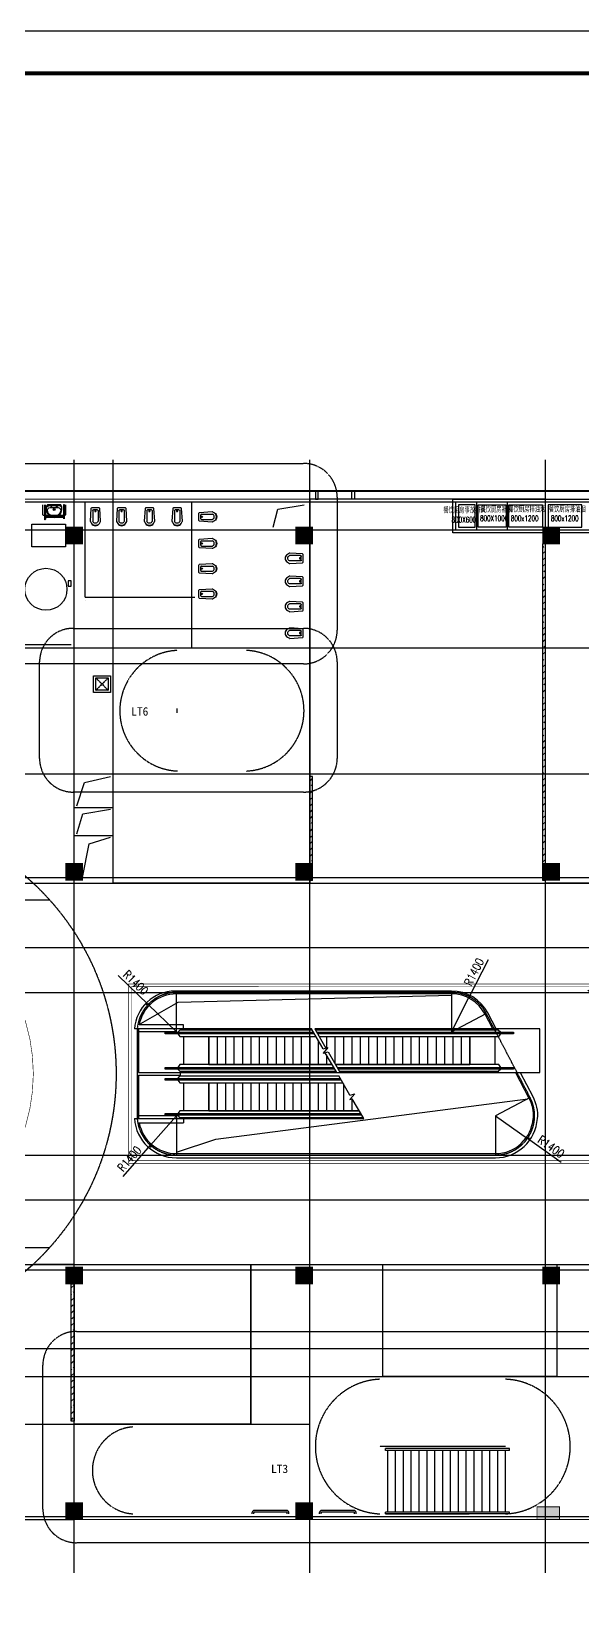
# Model space of a CAD drawing. Extents: x -737978 to 768813, y -372247 to 1140308.
# Drawn here: x -180771 to -161126, y -126689 to -70811 of the extents above; entities that cross this region are included whole.
import ezdxf

# ---------------------------------------------------------------- set-up
doc = ezdxf.new("R2010")
doc.units = 0
doc.header["$LTSCALE"] = 10
doc.header["$MEASUREMENT"] = 0
doc.linetypes.add('DASH', pattern=[0.35, 0.25, -0.1])
doc.linetypes.add('DOTE', pattern=[2.42, 2, -0.2, 0.02, -0.2])
doc.layers.get('0').update_dxf_attribs({"linetype": 'CONTINUOUS'})
doc.layers.get('Defpoints').update_dxf_attribs({"linetype": 'CONTINUOUS'})
for name, color, linetype in [('0-厨卫家具', 253, 'CONTINUOUS'), ('0-填充墙', 8, 'CONTINUOUS'), ('0-外部构件', 6, 'CONTINUOUS'), ('A-ANNO-DIMS', 93, 'CONTINUOUS'), ('A-ANNO-IDEN', 3, 'CONTINUOUS'), ('A-ANNO-TEXT', 7, 'CONTINUOUS'), ('ATRIUM', 255, 'CONTINUOUS'), ('C-B', 7, 'CONTINUOUS'), ('C-KZ', 2, 'CONTINUOUS'), ('C-Z-HATCH', 253, 'CONTINUOUS'), ('DIM_LEAD', 3, 'CONTINUOUS'), ('DOTE', 1, 'DOTE'), ('HANDRAIL', 3, 'CONTINUOUS'), ('J-FURN-厨卫', 253, 'CONTINUOUS'), ('LATRINE', 6, 'CONTINUOUS'), ('PUB_TITLE', 4, 'CONTINUOUS'), ('STAIR', 2, 'CONTINUOUS'), ('T-厨房泄爆口', 6, 'CONTINUOUS'), ('T-暖通管井', 4, 'CONTINUOUS'), ('WINDOW', 4, 'CONTINUOUS'), ('防火卷帘', 6, 'CONTINUOUS')]:
    doc.layers.add(name, color=color, linetype=linetype)
doc.layers.add('0-面积', color=2, linetype='CONTINUOUS', plot=False)
doc.layers.add('_TL', color=7, linetype='CONTINUOUS', lineweight=18)
doc.styles.add('_TCH_DIM_T3', font='SIMPLEX.shx', dxfattribs={"width": 0.8, "bigfont": 'GBCBIG.shx'})
doc.styles.add('_TCH_DYN', font='')
doc.styles.add('HZ', font='SIMPLEX.SHX', dxfattribs={"width": 0.7, "bigfont": 'HZTXT.SHX'})
doc.styles.get("Standard").update_dxf_attribs({"font": 'GBENOR', "bigfont": 'GBCBIG'})
doc.styles.get('_TCH_DYN').set_extended_font_data('SimSun')
doc.dimstyles.new('_TCH_ARCH', dxfattribs={"dimtxt": 3.5, "dimasz": 1, "dimexe": 2.5, "dimexo": 3, "dimgap": 1, "dimtad": 1, "dimtoh": 1, "dimdec": 0, "dimzin": 0, "dimdsep": 46, "dimtxsty": '_TCH_DIM_T3', "dimblk": 'ARCHTICK', "dimcen": 0.09, "dimclrt": 7, "dimadec": 1, "dimazin": 0, "dimtfac": 1, "dimtdec": 0, "dimtix": 1, "dimtmove": 2, "dimatfit": 3, "dimfxl": 1, "dimtolj": 1, "dimtzin": 0, "dimarcsym": 0})

# ---------------------------------------------------------------- blocks, each defined once
blk = doc.blocks.new('A$C5E992675')
at = {"color": 8}
for points in [[(600, 600), (600, 0), (0, 0), (0, 600)], [(520, 520), (520, 80), (80, 80), (80, 520)]]:
    blk.add_lwpolyline(points, close=True, dxfattribs=at)
at = {"color": 8, "linetype": 'DASH'}
for points in [[(80, 520), (275, 325)], [(80, 80), (275, 275)], [(325, 325), (520, 520)], [(325, 275), (520, 80)]]:
    blk.add_lwpolyline(points, dxfattribs=at)
at = {"color": 8}
blk.add_circle((300, 300), 35, dxfattribs=at)
blk = doc.blocks.new('$plan$00002873')
at = {"layer": 'J-FURN-厨卫'}
for p, q in [((-92, -91), (-92, -482)), ((-66, -65), (69, -65)), ((95, -91), (95, -482))]:
    blk.add_line(p, q, dxfattribs=at)
blk.add_lwpolyline([(140, -552, -0.624736), (-140, -552), (-181, -489, -0.15876), (-185, -473), (-158, -24, -0.392703), (-132, 0), (132, 0, -0.392703), (158, -24), (185, -473, -0.161657), (181, -489)], format="xyb", close=True, dxfattribs=at)
blk.add_circle((2, -107), 23.1, dxfattribs=at)
for centre, radius, start, end in [((-66, -91), 26, 90, 180), ((2, -447), 99.9, 200.5982, 339.4018), ((69, -91), 26, 0, 90), ((0, -422), 207, 240.0293, 299.9707)]:
    blk.add_arc(centre, radius, start, end, dxfattribs=at)
blk = doc.blocks.new('_E6')
for points in [[(-240, 0), (-270, -79, 0.356844), (-103, -430, 0.224698), (111, -425, 0.348046), (270, -79), (240, 0)], [(-239, -224, -0.469287), (-141, -105), (141, -105, -0.469287), (239, -224, -0.830802)]]:
    blk.add_lwpolyline(points, format="xyb", close=True)
blk.add_lwpolyline([(-271, -91), (-213, -36, -0.190674), (-179, -23), (181, -23, -0.200906), (217, -37), (274, -95)], format="xyb")
for centre, radius in [((-99, -65), 16.3), ((2, -172), 31.6), ((2, -172), 23), ((101, -65), 16.3)]:
    blk.add_circle(centre, radius)
at = {"width": 0.8, "flags": 9}
for tag in ['XSIZE', 'YSIZE']:
    blk.add_attdef(tag, (0, 0), '', height=0.5, dxfattribs=at)
blk = doc.blocks.new('商业柱网333a')
at = {"layer": 'C-Z-HATCH'}
for points in [[(8845070, 96867), (8845670, 96867), (8845670, 96267), (8845070, 96267)], [(8853470, 96867), (8854070, 96867), (8854070, 96267), (8853470, 96267)], [(8867870, 96867), (8868470, 96867), (8868470, 96267), (8867870, 96267)], [(8879870, 96867), (8880470, 96867), (8880470, 96267), (8879870, 96267)], [(8845070, 88667), (8845670, 88667), (8845670, 88067), (8845070, 88067)], [(8853470, 88667), (8854070, 88667), (8854070, 88067), (8853470, 88067)], [(8867870, 88667), (8868470, 88667), (8868470, 88067), (8867870, 88067)], [(8879870, 88667), (8880470, 88667), (8880470, 88067), (8879870, 88067)], [(8845070, 80067), (8845520, 80067), (8845520, 79267), (8845070, 79267)], [(8853470, 79867), (8854070, 79867), (8854070, 79267), (8853470, 79267)], [(8867870, 79867), (8868470, 79867), (8868470, 79267), (8867870, 79267)], [(8879870, 79867), (8880470, 79867), (8880470, 79267), (8879870, 79267)]]:
    blk.add_hatch(color=251, dxfattribs=at).paths.add_polyline_path(points)
at = {"layer": 'C-KZ', "const_width": 30}
for points in [[(8845070, 96867), (8845670, 96867), (8845670, 96267), (8845070, 96267)], [(8853470, 96867), (8854070, 96867), (8854070, 96267), (8853470, 96267)], [(8867870, 96867), (8868470, 96867), (8868470, 96267), (8867870, 96267)], [(8879870, 96867), (8880470, 96867), (8880470, 96267), (8879870, 96267)], [(8845070, 88667), (8845670, 88667), (8845670, 88067), (8845070, 88067)], [(8853470, 88667), (8854070, 88667), (8854070, 88067), (8853470, 88067)], [(8867870, 88667), (8868470, 88667), (8868470, 88067), (8867870, 88067)], [(8879870, 88667), (8880470, 88667), (8880470, 88067), (8879870, 88067)], [(8845070, 80067), (8845520, 80067), (8845520, 79267), (8845070, 79267)], [(8853470, 79867), (8854070, 79867), (8854070, 79267), (8853470, 79267)], [(8867870, 79867), (8868470, 79867), (8868470, 79267), (8867870, 79267)], [(8879870, 79867), (8880470, 79867), (8880470, 79267), (8879870, 79267)]]:
    blk.add_lwpolyline(points, close=True, dxfattribs=at)
blk = doc.blocks.new('LT6')
at = {"layer": 'C-B', "color": 8, "linetype": 'DASH'}
for centre, start, end in [((-333117, -95048), 92.7803, 267.2197), ((-330858, -95048), 272.7803, 87.2197)]:
    blk.add_arc(centre, 2153, start, end, dxfattribs=at)
at = {"layer": 'STAIR'}
blk.add_line((-333221, -95123), (-333221, -94973), dxfattribs=at)
blk = doc.blocks.new('_ArchTick')
at = {"color": 0, "linetype": 'ByBlock', "const_width": 0.4}
blk.add_lwpolyline([(-0.5, -0.5), (0.5, 0.5)], dxfattribs=at)
blk = doc.blocks.new('*D187')
at = {"layer": 'A-ANNO-DIMS', "color": 0, "lineweight": -2, "transparency": 16777216}
for p in [(-472206, -109498), (-473747, -111932)]:
    blk.add_line(p, (-472955, -110681), dxfattribs=at)
at = {"layer": 'Defpoints', "color": 0, "transparency": 16777216}
for p in [(-472206, -109498), (-472955, -110681)]:
    blk.add_point(p, dxfattribs=at)
at = {"layer": 'A-ANNO-DIMS', "color": 0, "lineweight": -2, "transparency": 16777216, "xscale": 120, "yscale": 120, "zscale": 120, "rotation": 57.66620228323233}
blk.add_blockref('_ArchTick', (-472955, -110681), dxfattribs=at)
at = {"layer": 'A-ANNO-DIMS', "color": 7, "transparency": 16777216, "insert": (-473626, -111274), "char_height": 300, "attachment_point": 5, "rotation": 57.6662, "style": '_TCH_DIM_T3'}
blk.add_mtext('\\A1;R1400', dxfattribs=at)
blk = doc.blocks.new('*D188')
at = {"layer": 'A-ANNO-DIMS', "color": 0, "lineweight": -2, "transparency": 16777216}
for p in [(-476243, -105022), (-473771, -106498)]:
    blk.add_line(p, (-474973, -105781), dxfattribs=at)
at = {"layer": 'Defpoints', "color": 0, "transparency": 16777216}
for p in [(-474973, -105781), (-473771, -106498)]:
    blk.add_point(p, dxfattribs=at)
at = {"layer": 'A-ANNO-DIMS', "color": 0, "lineweight": -2, "transparency": 16777216, "xscale": 120, "yscale": 120, "zscale": 120, "rotation": 329.1520690246209}
blk.add_blockref('_ArchTick', (-474973, -105781), dxfattribs=at)
at = {"layer": 'A-ANNO-DIMS', "color": 7, "transparency": 16777216, "insert": (-475583, -105125), "char_height": 300, "attachment_point": 5, "rotation": 329.1521, "style": '_TCH_DIM_T3'}
blk.add_mtext('\\A1;R1400', dxfattribs=at)
blk = doc.blocks.new('*D189')
at = {"layer": 'A-ANNO-DIMS', "color": 0, "lineweight": -2, "transparency": 16777216}
for p in [(-455057, -104964), (-457495, -106497)]:
    blk.add_line(p, (-456309, -105752), dxfattribs=at)
at = {"layer": 'Defpoints', "color": 0, "transparency": 16777216}
for p in [(-456309, -105752), (-457495, -106497)]:
    blk.add_point(p, dxfattribs=at)
at = {"layer": 'A-ANNO-DIMS', "color": 0, "lineweight": -2, "transparency": 16777216, "xscale": 120, "yscale": 120, "zscale": 120, "rotation": 212.1625213829055}
blk.add_blockref('_ArchTick', (-456309, -105752), dxfattribs=at)
at = {"layer": 'A-ANNO-DIMS', "color": 7, "transparency": 16777216, "insert": (-455715, -105082), "char_height": 300, "attachment_point": 5, "rotation": 32.1625, "style": '_TCH_DIM_T3'}
blk.add_mtext('\\A1;R1400', dxfattribs=at)
blk = doc.blocks.new('*D190')
at = {"layer": 'A-ANNO-DIMS', "color": 0, "lineweight": -2, "transparency": 16777216}
for p in [(-459058, -109498), (-457431, -111875)]:
    blk.add_line(p, (-458267, -110653), dxfattribs=at)
at = {"layer": 'Defpoints', "color": 0, "transparency": 16777216}
for p in [(-459058, -109498), (-458267, -110653)]:
    blk.add_point(p, dxfattribs=at)
at = {"layer": 'A-ANNO-DIMS', "color": 0, "lineweight": -2, "transparency": 16777216, "xscale": 120, "yscale": 120, "zscale": 120, "rotation": 124.4078963112417}
blk.add_blockref('_ArchTick', (-458267, -110653), dxfattribs=at)
at = {"layer": 'A-ANNO-DIMS', "color": 7, "transparency": 16777216, "insert": (-457575, -111222), "char_height": 300, "attachment_point": 5, "rotation": 304.4079, "style": '_TCH_DIM_T3'}
blk.add_mtext('\\A1;R1400', dxfattribs=at)
blk = doc.blocks.new('*D191')
at = {"layer": 'A-ANNO-DIMS', "color": 0, "lineweight": -2, "transparency": 16777216}
for p in [(-479793, -103933), (-481101, -106498)]:
    blk.add_line(p, (-480465, -105251), dxfattribs=at)
at = {"layer": 'Defpoints', "color": 0, "transparency": 16777216}
for p in [(-480465, -105251), (-481101, -106498)]:
    blk.add_point(p, dxfattribs=at)
at = {"layer": 'A-ANNO-DIMS', "color": 0, "lineweight": -2, "transparency": 16777216, "xscale": 120, "yscale": 120, "zscale": 120, "rotation": 242.9832565715177}
blk.add_blockref('_ArchTick', (-480465, -105251), dxfattribs=at)
at = {"layer": 'A-ANNO-DIMS', "color": 7, "transparency": 16777216, "insert": (-480297, -104371), "char_height": 300, "attachment_point": 5, "rotation": 62.9833, "style": '_TCH_DIM_T3'}
blk.add_mtext('\\A1;R1400', dxfattribs=at)
blk = doc.blocks.new('*D192')
at = {"layer": 'A-ANNO-DIMS', "color": 0, "lineweight": -2, "transparency": 16777216}
for p in [(-479537, -109498), (-477189, -111166)]:
    blk.add_line(p, (-478395, -110309), dxfattribs=at)
at = {"layer": 'Defpoints', "color": 0, "transparency": 16777216}
for p in [(-479537, -109498), (-478395, -110309)]:
    blk.add_point(p, dxfattribs=at)
at = {"layer": 'A-ANNO-DIMS', "color": 0, "lineweight": -2, "transparency": 16777216, "xscale": 120, "yscale": 120, "zscale": 120, "rotation": 144.6163138320767}
blk.add_blockref('_ArchTick', (-478395, -110309), dxfattribs=at)
at = {"layer": 'A-ANNO-DIMS', "color": 7, "transparency": 16777216, "insert": (-477550, -110603), "char_height": 300, "attachment_point": 5, "rotation": 324.6163, "style": '_TCH_DIM_T3'}
blk.add_mtext('\\A1;R1400', dxfattribs=at)
blk = doc.blocks.new('*D193')
at = {"layer": 'A-ANNO-DIMS', "color": 0, "lineweight": -2, "transparency": 16777216}
for p in [(-490901, -109498), (-492800, -111664)]:
    blk.add_line(p, (-491824, -110551), dxfattribs=at)
at = {"layer": 'Defpoints', "color": 0, "transparency": 16777216}
for p in [(-490901, -109498), (-491824, -110551)]:
    blk.add_point(p, dxfattribs=at)
at = {"layer": 'A-ANNO-DIMS', "color": 0, "lineweight": -2, "transparency": 16777216, "xscale": 120, "yscale": 120, "zscale": 120, "rotation": 48.7574751060959}
blk.add_blockref('_ArchTick', (-491824, -110551), dxfattribs=at)
at = {"layer": 'A-ANNO-DIMS', "color": 7, "transparency": 16777216, "insert": (-492579, -111033), "char_height": 300, "attachment_point": 5, "rotation": 48.7575, "style": '_TCH_DIM_T3'}
blk.add_mtext('\\A1;R1400', dxfattribs=at)
blk = doc.blocks.new('*D194')
at = {"layer": 'A-ANNO-DIMS', "color": 0, "lineweight": -2, "transparency": 16777216}
for p in [(-492972, -104496), (-490901, -106498)]:
    blk.add_line(p, (-491908, -105525), dxfattribs=at)
at = {"layer": 'Defpoints', "color": 0, "transparency": 16777216}
for p in [(-491908, -105525), (-490901, -106498)]:
    blk.add_point(p, dxfattribs=at)
at = {"layer": 'A-ANNO-DIMS', "color": 0, "lineweight": -2, "transparency": 16777216, "xscale": 120, "yscale": 120, "zscale": 120, "rotation": 315.9635480023873}
blk.add_blockref('_ArchTick', (-491908, -105525), dxfattribs=at)
at = {"layer": 'A-ANNO-DIMS', "color": 7, "transparency": 16777216, "insert": (-492352, -104748), "char_height": 300, "attachment_point": 5, "rotation": 315.9635, "style": '_TCH_DIM_T3'}
blk.add_mtext('\\A1;R1400', dxfattribs=at)
blk = doc.blocks.new('*D195')
at = {"layer": 'A-ANNO-DIMS', "color": 0, "lineweight": -2, "transparency": 16777216}
for p in [(-451049, -104009), (-449601, -106498)]:
    blk.add_line(p, (-450305, -105288), dxfattribs=at)
at = {"layer": 'Defpoints', "color": 0, "transparency": 16777216}
for p in [(-450305, -105288), (-449601, -106498)]:
    blk.add_point(p, dxfattribs=at)
at = {"layer": 'A-ANNO-DIMS', "color": 0, "lineweight": -2, "transparency": 16777216, "xscale": 120, "yscale": 120, "zscale": 120, "rotation": 300.1865154170501}
blk.add_blockref('_ArchTick', (-450305, -105288), dxfattribs=at)
at = {"layer": 'A-ANNO-DIMS', "color": 7, "transparency": 16777216, "insert": (-450521, -104419), "char_height": 300, "attachment_point": 5, "rotation": 300.1865, "style": '_TCH_DIM_T3'}
blk.add_mtext('\\A1;R1400', dxfattribs=at)
blk = doc.blocks.new('*D196')
at = {"layer": 'A-ANNO-DIMS', "color": 0, "lineweight": -2, "transparency": 16777216}
for p in [(-451165, -109498), (-453442, -111262)]:
    blk.add_line(p, (-452272, -110356), dxfattribs=at)
at = {"layer": 'Defpoints', "color": 0, "transparency": 16777216}
for p in [(-451165, -109498), (-452272, -110356)]:
    blk.add_point(p, dxfattribs=at)
at = {"layer": 'A-ANNO-DIMS', "color": 0, "lineweight": -2, "transparency": 16777216, "xscale": 120, "yscale": 120, "zscale": 120, "rotation": 37.76073105702353}
blk.add_blockref('_ArchTick', (-452272, -110356), dxfattribs=at)
at = {"layer": 'A-ANNO-DIMS', "color": 7, "transparency": 16777216, "insert": (-453105, -110685), "char_height": 300, "attachment_point": 5, "rotation": 37.7607, "style": '_TCH_DIM_T3'}
blk.add_mtext('\\A1;R1400', dxfattribs=at)
blk = doc.blocks.new('*D197')
at = {"layer": 'A-ANNO-DIMS', "color": 0, "lineweight": -2, "transparency": 16777216}
for p in [(-440201, -109498), (-438035, -111397)]:
    blk.add_line(p, (-439148, -110421), dxfattribs=at)
at = {"layer": 'Defpoints', "color": 0, "transparency": 16777216}
for p in [(-440201, -109498), (-439148, -110421)]:
    blk.add_point(p, dxfattribs=at)
at = {"layer": 'A-ANNO-DIMS', "color": 0, "lineweight": -2, "transparency": 16777216, "xscale": 120, "yscale": 120, "zscale": 120, "rotation": 138.7660425552283}
blk.add_blockref('_ArchTick', (-439148, -110421), dxfattribs=at)
at = {"layer": 'A-ANNO-DIMS', "color": 7, "transparency": 16777216, "insert": (-438337, -110800), "char_height": 300, "attachment_point": 5, "rotation": 318.766, "style": '_TCH_DIM_T3'}
blk.add_mtext('\\A1;R1400', dxfattribs=at)
blk = doc.blocks.new('*D198')
at = {"layer": 'A-ANNO-DIMS', "color": 0, "lineweight": -2, "transparency": 16777216}
for p in [(-438279, -104354), (-440201, -106498)]:
    blk.add_line(p, (-439267, -105456), dxfattribs=at)
at = {"layer": 'Defpoints', "color": 0, "transparency": 16777216}
for p in [(-439267, -105456), (-440201, -106498)]:
    blk.add_point(p, dxfattribs=at)
at = {"layer": 'A-ANNO-DIMS', "color": 0, "lineweight": -2, "transparency": 16777216, "xscale": 120, "yscale": 120, "zscale": 120, "rotation": 228.123518902442}
blk.add_blockref('_ArchTick', (-439267, -105456), dxfattribs=at)
at = {"layer": 'A-ANNO-DIMS', "color": 7, "transparency": 16777216, "insert": (-438879, -104649), "char_height": 300, "attachment_point": 5, "rotation": 48.1235, "style": '_TCH_DIM_T3'}
blk.add_mtext('\\A1;R1400', dxfattribs=at)
blk = doc.blocks.new('中庭标注1')
at = {"color": 8}
for points in [[(-490901.1, -106498.4), (-490901.1, -105098.4)], [(-481101.1, -105098.4), (-481101.1, -106498.4)], [(-473770.6, -106498.4), (-473770.6, -105098.4)], [(-457495.5, -105098.4), (-457495.5, -106498.4)], [(-449601.1, -106498.4), (-449601.1, -105098.4)], [(-440201.1, -106498.4), (-440201.1, -105098.4)], [(-481101.1, -106498.4), (-479859.7, -105851.1)], [(-450842.5, -105851.1), (-449601.1, -106498.4)], [(-490901.1, -106498.4), (-492301.1, -106498.4)], [(-473770.6, -106498.4), (-475012, -107145.7)], [(-456254.1, -107145.7), (-457495.5, -106498.4)], [(-438801.1, -106498.4), (-440201.1, -106498.4)], [(-478295.5, -108851.1), (-479536.9, -109498.4)], [(-452406.7, -108851.1), (-451165.3, -109498.4)], [(-490901.1, -109498.4), (-492301.1, -109498.4)], [(-490901.1, -109498.4), (-490901.1, -110898.4)], [(-479536.9, -109498.4), (-479536.9, -110898.4)], [(-459059.8, -109498.4), (-459059.8, -110898.4)], [(-457818.4, -110145.7), (-459059.8, -109498.4)], [(-451165.3, -109498.4), (-451165.3, -110898.4)], [(-440201.1, -109498.4), (-440201.1, -110898.4)], [(-438801.1, -109498.4), (-440201.1, -109498.4)]]:
    blk.add_lwpolyline(points, dxfattribs=at)
at = {"layer": '0-填充墙'}
for points in [[(-473447.7, -110145.7), (-472206.3, -109498.4)], [(-472206.3, -110898.4), (-472206.3, -109498.4)]]:
    blk.add_lwpolyline(points, dxfattribs=at)
at = {"layer": 'A-ANNO-DIMS'}
for center, mpoint, picture, middle in [((-481101.1, -106498.4), (-480465.2, -105251.2), '*D191', (-480297.2, -104371.4)), ((-449601.1, -106498.4), (-450305.1, -105288.2), '*D195', (-450521.4, -104419.1)), ((-490901.1, -106498.4), (-491907.6, -105525.2), '*D194', (-492352, -104747.7)), ((-440201.1, -106498.4), (-439266.6, -105456), '*D198', (-438878.6, -104648.7)), ((-473770.6, -106498.4), (-474972.5, -105780.5), '*D188', (-475582.7, -105124.9)), ((-457494.7, -106497), (-456309.5, -105751.7), '*D189', (-455714.5, -105082.3)), ((-490901.1, -109498.4), (-491824.1, -110551.1), '*D193', (-492579, -111032.9)), ((-479536.9, -109498.4), (-478395.5, -110309.1), '*D192', (-477549.5, -110603.2)), ((-472206.3, -109498.4), (-472955.1, -110681.3), '*D187', (-473626.3, -111274.2)), ((-459057.9, -109498.4), (-458266.8, -110653.5), '*D190', (-457574.6, -111221.8)), ((-451165.3, -109498.4), (-452272.2, -110355.7), '*D196', (-453105.1, -110684.7)), ((-440201.1, -109498.4), (-439148.3, -110421.2), '*D197', (-438336.7, -110800))]:
    dim = blk.add_radius_dim(center=center, mpoint=mpoint, dimstyle='_TCH_ARCH', override={"dimtxt": 300, "dimasz": 120, "dimgap": 100}, dxfattribs=at)
    dim.commit()
    dim.dimension.update_dxf_attribs({"geometry": picture, "text_midpoint": middle})

msp = doc.modelspace()

# ---------------------------------------------------------------- hatches: boundary and pattern name
at = {"layer": '0-填充墙'}
h = msp.add_hatch(dxfattribs=at)
h.set_pattern_fill('ANSI33', color=256, scale=100, style=0)
h.set_pattern_definition([(45, (315300, 0.0001), (-224.5064, 224.5064), []), (45, (315524.5, 0.0001), (-224.5064, 224.5064), [158.75, -79.375])])
h.paths.add_polyline_path([(-162451.1, -89098.4), (-162551.1, -89098.4), (-162551.1, -101098.4), (-162451.1, -101098.4)])
h = msp.add_hatch(dxfattribs=at)
h.set_pattern_fill('ANSI33', color=256, scale=100, style=0)
h.set_pattern_definition([(45, (306900, -8200), (-224.5064, 224.5064), []), (45, (307124.5, -8200), (-224.5064, 224.5064), [158.75, -79.375])])
h.paths.add_polyline_path([(-170751.1, -97398.4), (-170851.1, -97398.4), (-170851.1, -101098.4), (-170751.1, -101098.4)])
h = msp.add_hatch(dxfattribs=at)
h.set_pattern_fill('ANSI33', color=256, scale=100, style=0)
h.set_pattern_definition([(45, (157650, -1e-06), (-224.5064, 224.5064), []), (45, (157874.5, -1e-06), (-224.5064, 224.5064), [158.75, -79.375])])
h.paths.add_polyline_path([(-179251.1, -120398.4), (-179351.1, -120398.4), (-179351.1, -115498.4), (-179251.1, -115498.4)])

# ---------------------------------------------------------------- linework, layer by layer
at = {"layer": '0-厨卫家具', "linetype": 'ByBlock'}
for p, q in [((-180307.8, -87698.4), (-180307.8, -88215.5)), ((-180271.8, -87698.4), (-180271.8, -88107.5)), ((-180271.8, -88107.5), (-179628.2, -88107.5, 0)), ((-180271.8, -88143.5), (-180271.8, -88215.5)), ((-180271.8, -88143.5), (-179628.2, -88143.5, 0))]:
    msp.add_line(p, q, dxfattribs=at)
msp.add_lwpolyline([(-179550.9, -87698.4), (-179550.9, -88043.4, -0.4142136), (-179595.9, -88088.4), (-180315.9, -88088.4, -0.4142136), (-180360.9, -88043.4), (-180360.9, -87698.4)], format="xyb", dxfattribs=at)
at = {"layer": '0-厨卫家具', "linetype": 'ByBlock', "elevation": 0}
for points in [[(-179590.1, -88207.8), (-179590.1, -87698.4), (-179628.2, -87698.4), (-179628.2, -88107.5)], [(-179628.2, -88143.5), (-179628.2, -88207.8)]]:
    msp.add_lwpolyline(points, dxfattribs=at)
at = {"layer": '0-厨卫家具', "linetype": 'ByBlock'}
for centre, start, end in [((-180289.8, -88215.5), 179.99998, 359.99998), ((-180271.8, -88125.5), 89.99998, 269.99998), ((-179628.2, -88125.5, 0), 269.99998, 89.99998)]:
    msp.add_arc(centre, 18, start, end, dxfattribs=at)
at = {"layer": '0-填充墙'}
for points in [[(-162451.1, -89098.4), (-162551.1, -89098.4), (-162551.1, -101098.4), (-162451.1, -101098.4)], [(-170751.1, -97398.4), (-170851.1, -97398.4), (-170851.1, -101098.4), (-170751.1, -101098.4)], [(-179251.1, -120398.4), (-179351.1, -120398.4), (-179351.1, -115498.4), (-179251.1, -115498.4)]]:
    msp.add_lwpolyline(points, close=True, dxfattribs=at)
at = {"layer": '0-外部构件'}
for p, q in [((-153151.1, -87198.4), (-190165.4, -87198.4)), ((-153151.1, -87228.4), (-190165.4, -87228.4))]:
    msp.add_line(p, q, dxfattribs=at)
at = {"layer": '0-面积'}
for points in [[(-162451.1, -87498.4), (-170851.1, -87498.4), (-170851.1, -101198.4), (-162451.1, -101198.4)], [(-159151.1, -88698.4), (-165751.1, -88698.4), (-165751.1, -87498.4), (-159151.1, -87498.4)], [(-154051.1, -87498.4), (-154051.1, -88398.4), (-154051.1, -101198.4), (-162451.1, -101198.4), (-162451.1, -87498.4)], [(-177851.1, -97298.4), (-170851.1, -97298.4), (-170851.1, -101198.4), (-177851.1, -101198.4)], [(-172951.1, -120498.4), (-179251.1, -120498.4), (-179251.1, -114798.4), (-172951.1, -114798.4), (-172951.1, -120498.4)], [(-168251.1, -114798.4), (-162051.1, -114798.4), (-162051.1, -118798.4), (-168251.1, -118798.4)]]:
    msp.add_lwpolyline(points, close=True, dxfattribs=at)
msp.add_lwpolyline([(-187651.1, -123898.4), (-179251.1, -123898.4), (-179251.1, -114798.4), (-180706.8, -114798.4, -0.2064462), (-187651.1, -117279)], format="xyb", close=True, dxfattribs=at)
at = {"layer": '_TL'}
msp.add_lwpolyline([(-111941, -87498.4), (-190711.1, -87498.4), (-190711.1, -88498.4), (-191611.1, -88498.4), (-191611.1, -88298.4), (-194784.4, -88298.4), (-195904.4, -87998.3, 0.2679492), (-197932.9, -88541.8), (-206507.7, -97116.6, 0.2679492), (-207051.2, -99145.1), (-206751.1, -100265.1), (-206751.1, -105298.4), (-206551.1, -105298.4)], format="xyb", dxfattribs=at)
msp.add_lwpolyline([(-206551.1, -105298.4), (-206551.1, -114698.4), (-207051.1, -114698.4), (-207051.1, -117898.4), (-206551.1, -117898.4), (-206551.1, -123898.4), (-86751.1, -123898.4)], dxfattribs=at)
at = {"layer": 'A-ANNO-IDEN', "linetype": 'DASH', "ltscale": 5}
for points in [[(-171499.7, -93375.7), (-182278.7, -93375.7, -0.4142136), (-183478.7, -92175.7), (-183478.7, -87425.3, -0.4142136), (-182278.7, -86225.3), (-171072.4, -86225.3, -0.4142136), (-169872.4, -87425.3), (-169872.4, -92175.7, -0.4142136), (-171072.4, -93375.7), (-171499.7, -93375.7)], [(-171499.7, -97950.4), (-179278.7, -97950.4, -0.4142136), (-180478.7, -96750.4), (-180478.7, -93308.7, -0.4142136), (-179278.7, -92108.7), (-171072.4, -92108.7, -0.4142136), (-169872.4, -93308.7), (-169872.4, -96750.4, -0.4142136), (-171072.4, -97950.4), (-171499.7, -97950.4)], [(-159574.4, -124728.5), (-179161.1, -124728.5, -0.4142136), (-180361.1, -123528.5), (-180361.1, -118390.7, -0.4142136), (-179161.1, -117190.7), (-159708.8, -117190.7, -0.4142136), (-158508.8, -118390.7), (-158508.8, -123528.5, -0.4142136), (-159708.8, -124728.5), (-159574.4, -124728.5)]]:
    msp.add_lwpolyline(points, format="xyb", dxfattribs=at)
at = {"layer": 'ATRIUM', "color": 4, "ltscale": 6}
for p, q in [((-175351.1, -106400.4), (-176951.1, -106400.4)), ((-175351.1, -106250.4), (-176928.1, -106250.4)), ((-176951.1, -109596.4), (-175351.1, -109596.4)), ((-176928.1, -109746.4), (-175351.1, -109746.4))]:
    msp.add_line(p, q, dxfattribs=at)
for points in [[(-164197.4, -106423.5), (-164507.9, -105828, 0.2794962), (-165793.6, -105048.4), (-175651.1, -105048.4, 0.3945388), (-177097.8, -106400.4, 0.3945388)], [(-164341.8, -106377.3), (-164604.1, -105874.2, 0.2794962), (-165801.1, -105148.4), (-175601.1, -105148.4, 0.3610794), (-176928.1, -106250.4, 0.3479835)], [(-163534.6, -107925.3), (-163039.8, -108874.2, -0.1385484), (-162890.2, -109592.9, -0.1385484)], [(-163353.4, -107948.4), (-162906.8, -108804.9, -0.1385484), (-162740.6, -109603.4)], [(-177097.9, -109596.4, 0.3951913), (-175601.1, -110998.4), (-164236.9, -110998.4, 0.3951913), (-162740.1, -109596.4, 0.3951913)], [(-176928.1, -109746.4, 0.3610794), (-175601.1, -110848.4), (-164236.9, -110848.4, 0.39384), (-162890.2, -109592.9, 0.39384)]]:
    msp.add_lwpolyline(points, format="xyb", dxfattribs=at)
for points in [[(-165151.1, -105198.4), (-165151.4, -105198.4)], [(-176897.4, -106400.4), (-177097.8, -106400.4)], [(-175351.1, -106400.4), (-175351.1, -106250.4)], [(-177097.9, -109596.4), (-176897.4, -109596.4)], [(-175351.1, -109596.4), (-175351.1, -109746.4)]]:
    msp.add_lwpolyline(points, dxfattribs=at)
at = {"layer": 'C-B', "color": 8}
for points in [[(-179151.1, -98438.4), (-178878.5, -97611.8), (-177951.1, -97398.4)], [(-179151.1, -99438.4), (-178938, -98724.1), (-177951.1, -98558.4)], [(-178951.1, -100998.4), (-178715.2, -99790.9), (-177951.1, -99558.4)], [(-176866.5, -106200.4), (-175535.9, -105439.3), (-165801.1, -105198.4)], [(-175601.1, -110798.4), (-174196.1, -110335.3), (-163084.2, -108897.3)]]:
    msp.add_lwpolyline(points, dxfattribs=at)
at = {"layer": 'C-B', "color": 8, "linetype": 'DASH'}
for centre, radius, start, end in [((-168249.1, -121298.4), 2402.1, 92.38594, 267.61406), ((-163969.1, -121298.4), 2402.1, 272.38594, 87.61406), ((-177044, -122148.4, 1510.7), 1553.7, 93.9545, 266.04769)]:
    msp.add_arc(centre, radius, start, end, dxfattribs=at)
at = {"layer": 'DOTE'}
for p, q in [((-179251.1, -125798.4), (-179251.1, -86098.4)), ((-177851.1, -101198.4), (-177851.1, -86098.4)), ((-170851.1, -125798.4), (-170851.1, -86098.4)), ((-162451.1, -125798.4), (-162451.1, -86098.4)), ((-207451.1, -87598.4), (-84551.1, -87598.4)), ((-207451.1, -87598.4), (-84551.1, -87598.4)), ((-207451.1, -88598.4), (-84551.1, -88598.4)), ((-207451.1, -92798.4), (-103651.1, -92798.4)), ((-207451.1, -97298.4), (-103651.1, -97298.4)), ((-207451.1, -100998.4), (-103651.1, -100998.4)), ((-207451.1, -101198.4), (-84551.1, -101198.4)), ((-207451.1, -101798.4), (-180119.3, -101798.4)), ((-207451.1, -103498.4), (-103651.1, -103498.4)), ((-207451.1, -105098.4), (-103651.1, -105098.4)), ((-207451.1, -110898.4), (-103651.1, -110898.4)), ((-207451.1, -112498.4), (-103651.1, -112498.4)), ((-207451.1, -114198.4), (-180119.3, -114198.4)), ((-207451.1, -114798.4), (-84551.1, -114798.4)), ((-207451.1, -114998.4), (-103651.1, -114998.4)), ((-172951.1, -120498.4), (-172951.1, -114798.4)), ((-168251.1, -118798.4), (-168251.1, -114798.4)), ((-207451.1, -117798.4), (-84551.1, -117798.4)), ((-207451.1, -118798.4), (-103651.1, -118798.4)), ((-207451.1, -120498.4), (-170851.1, -120498.4)), ((-207451.1, -123798.4), (-84551.1, -123798.4))]:
    msp.add_line(p, q, dxfattribs=at)
for points in [[(-178851.1, -90998.4), (-178851.1, -87598.4)], [(-175051.1, -92798.4), (-175051.1, -87598.4)], [(-165651.1, -87598.4), (-165651.1, -88598.4), (-159251.1, -88598.4), (-159251.1, -87598.4)], [(-164901.1, -88598.4), (-164901.1, -87598.4)], [(-163801.1, -88598.4), (-163801.1, -87598.4)], [(-178851.1, -90998.4), (-174951.1, -90998.4)], [(-178851.1, -91098.4), (-178851.1, -91098.2)], [(-179251.1, -98498.4), (-177851.1, -98498.4)], [(-179251.1, -99498.4), (-177851.1, -99498.4)], [(-163871.1, -121298.4), (-168351.1, -121298.4)]]:
    msp.add_lwpolyline(points, dxfattribs=at)
msp.add_lwpolyline([(-165801.1, -105098.4), (-175601.1, -105098.4, 0.4142136), (-177001.1, -106498.4), (-177001.1, -109498.4, 0.4142136), (-175601.1, -110898.4), (-164236.9, -110898.4, 0.5631152), (-162995.5, -108851.1), (-164559.7, -105851.1, 0.2794962)], format="xyb", close=True, dxfattribs=at)
msp.add_circle((-187051.1, -107998.4), 9300, dxfattribs=at)
at = {"layer": 'HANDRAIL'}
for p, q in [((-163731.1, -121373.4), (-168151.1, -121373.4)), ((-168151.1, -121433.4), (-168151.1, -121373.4)), ((-163731.1, -121433.4), (-168151.1, -121433.4)), ((-163731.1, -121433.4), (-163731.1, -121373.4)), ((-163731.1, -123638.4), (-168151.1, -123638.4)), ((-168151.1, -123698.4), (-168151.1, -123638.4)), ((-163731.1, -123698.4), (-168151.1, -123698.4)), ((-163731.1, -123698.4), (-163731.1, -123638.4))]:
    msp.add_line(p, q, dxfattribs=at)
at = {"layer": 'J-FURN-厨卫'}
msp.add_lwpolyline([(-172151.1, -88498.4), (-171992.2, -87859.4), (-171051.1, -87698.4)], dxfattribs=at)
for points in [[(-180751.1, -89198.4), (-180751.1, -88398.4), (-179551.1, -88398.4), (-179551.1, -89198.4)], [(-179454.5, -90609.1), (-179354.5, -90609.1), (-179354.5, -90409.1), (-179454.5, -90409.1)]]:
    msp.add_lwpolyline(points, close=True, dxfattribs=at)
msp.add_circle((-180251.4, -90715.8), 750, dxfattribs=at)
at = {"layer": 'LATRINE'}
msp.add_lwpolyline([(-179351.1, -92698.4), (-181651.1, -92698.4)], dxfattribs=at)
at = {"layer": 'PUB_TITLE'}
msp.add_lwpolyline([(-219725.1, -159910.6), (-62075.1, -159910.6), (-62075.1, -70810.6), (-219725.1, -70810.6)], close=True, dxfattribs=at)
at = {"layer": 'PUB_TITLE', "const_width": 150}
msp.add_lwpolyline([(-215975.1, -158410.6), (-63575.1, -158410.6), (-63575.1, -72310.6), (-215975.1, -72310.6)], close=True, dxfattribs=at)
at = {"layer": 'STAIR'}
for p, q in [((-176951.1, -106400.4), (-176951.1, -107948.4)), ((-170789, -106400.4), (-176951.1, -106400.4)), ((-176006.6, -106575.4), (-176006.6, -106515.4)), ((-176006.6, -106515.4), (-170722, -106515.4)), ((-170687.1, -106575.4), (-176006.6, -106575.4)), ((-175556.6, -106515.4), (-175470.6, -106429.4)), ((-175556.6, -106575.4), (-175483.9, -106674.4)), ((-175483.9, -106674.4), (-170629.5, -106674.4)), ((-175470.6, -106429.4), (-170772.1, -106429.4)), ((-175351.1, -106674.4), (-175351.1, -107674.4)), ((-174451.1, -106674.4), (-170629.5, -106674.4)), ((-174451.1, -106674.4), (-174451.1, -107674.4)), ((-174451.1, -107674.4), (-174451.1, -106674.4)), ((-174151.1, -106674.4), (-174151.1, -107674.4)), ((-173851.1, -106674.4), (-173851.1, -107674.4)), ((-173551.1, -106674.4), (-173551.1, -107674.4)), ((-173251.1, -106674.4), (-173251.1, -107674.4)), ((-172951.1, -106674.4), (-172951.1, -107674.4)), ((-172651.1, -106674.4), (-172651.1, -107674.4)), ((-172351.1, -106674.4), (-172351.1, -107674.4)), ((-172051.1, -106674.4), (-172051.1, -107674.4)), ((-171751.1, -106674.4), (-171751.1, -107674.4)), ((-171451.1, -106674.4), (-171451.1, -107674.4)), ((-171151.1, -106674.4), (-171151.1, -107674.4)), ((-170851.1, -106674.4), (-170851.1, -107674.4)), ((-170375.8, -107110.3), (-170789, -106400.4)), ((-170673.3, -106400.4), (-170275.9, -107083.2)), ((-162651.1, -106400.4), (-170673.3, -106400.4)), ((-170656.4, -106429.4), (-164131.6, -106429.4)), ((-170606.3, -106515.4), (-163595.6, -106515.4)), ((-163595.6, -106575.4), (-170571.4, -106575.4)), ((-170513.8, -106674.4), (-165151.1, -106674.4)), ((-170513.8, -106674.4), (-164118.4, -106674.4)), ((-170251.1, -106674.4), (-170251.1, -107076.4)), ((-169951.1, -106674.4), (-169951.1, -107641.2)), ((-169651.1, -106674.4), (-169651.1, -107674.4)), ((-169351.1, -106674.4), (-169351.1, -107674.4)), ((-169051.1, -106674.4), (-169051.1, -107674.4)), ((-168751.1, -106674.4), (-168751.1, -107674.4)), ((-168451.1, -106674.4), (-168451.1, -107674.4)), ((-168151.1, -106674.4), (-168151.1, -107674.4)), ((-167851.1, -106674.4), (-167851.1, -107674.4)), ((-167551.1, -106674.4), (-167551.1, -107674.4)), ((-167251.1, -106674.4), (-167251.1, -107674.4)), ((-166951.1, -106674.4), (-166951.1, -107674.4)), ((-166651.1, -106674.4), (-166651.1, -107674.4)), ((-166351.1, -106674.4), (-166351.1, -107674.4)), ((-166051.1, -106674.4), (-166051.1, -107674.4)), ((-165751.1, -106674.4), (-165751.1, -107674.4)), ((-165451.1, -106674.4), (-165451.1, -107674.4)), ((-165151.1, -106674.4), (-165151.1, -107674.4)), ((-165151.1, -107674.4), (-165151.1, -106674.4)), ((-164251.1, -106674.4), (-164251.1, -107674.4)), ((-164131.6, -106429.4), (-164045.6, -106515.4)), ((-164118.4, -106674.4), (-164045.6, -106575.4)), ((-163595.6, -106515.4), (-163595.6, -106575.4)), ((-162651.1, -107948.4), (-162651.1, -106400.4)), ((-170551.1, -106809.1), (-170551.1, -107674.4)), ((-170375.8, -107110.3), (-170203.6, -107063.5)), ((-170203.6, -107063.5), (-170375.8, -107270.2)), ((-170375.8, -107270.2), (-170195.6, -107221.2)), ((-169888.1, -107948.4), (-170295.5, -107248.3)), ((-170195.6, -107221.2), (-169789.2, -107919.4)), ((-176006.6, -107833.4), (-176006.6, -107773.4)), ((-176006.6, -107773.4), (-169989.9, -107773.4)), ((-169955, -107833.4), (-176006.6, -107833.4)), ((-175483.9, -107674.4), (-175556.6, -107773.4)), ((-175470.6, -107919.4), (-175556.6, -107833.4)), ((-170047.5, -107674.4), (-175483.9, -107674.4)), ((-174451.1, -107674.4), (-170047.5, -107674.4)), ((-170251.1, -107324.6), (-170251.1, -107674.4)), ((-169931.8, -107674.4), (-165151.1, -107674.4)), ((-164118.4, -107674.4), (-169931.8, -107674.4)), ((-169874.2, -107773.4), (-163595.6, -107773.4)), ((-163595.6, -107833.4), (-169839.3, -107833.4)), ((-164045.6, -107833.4), (-164131.6, -107919.4)), ((-164045.6, -107773.4), (-164118.4, -107674.4)), ((-163595.6, -107773.4), (-163595.6, -107833.4)), ((-176951.1, -107948.4), (-175470.6, -107948.4)), ((-176951.1, -108048.4), (-176951.1, -109596.4)), ((-176951.1, -108048.4), (-175470.6, -108048.4)), ((-176006.6, -108223.4), (-176006.6, -108163.4)), ((-176006.6, -108163.4), (-169762.9, -108163.4)), ((-169728, -108223.4), (-176006.6, -108223.4)), ((-175556.6, -108163.4), (-175470.6, -108077.4)), ((-175556.6, -108223.4), (-175483.9, -108322.4)), ((-175483.9, -108322.4), (-169670.4, -108322.4)), ((-169904.9, -107919.4), (-175470.6, -107919.4)), ((-175470.6, -107948.4), (-162651.1, -107948.4)), ((-175470.6, -107948.4), (-175470.6, -108077.4)), ((-175470.6, -108077.4), (-169813, -108077.4)), ((-175351.1, -108322.4), (-175351.1, -109322.4)), ((-174451.1, -108322.4), (-169670.4, -108322.4)), ((-174451.1, -108322.4), (-174451.1, -109322.4)), ((-174451.1, -109322.4), (-174451.1, -108322.4)), ((-174151.1, -108322.4), (-174151.1, -109322.4)), ((-173851.1, -108322.4), (-173851.1, -109322.4)), ((-173551.1, -108322.4), (-173551.1, -109322.4)), ((-173251.1, -108322.4), (-173251.1, -109322.4)), ((-172951.1, -108322.4), (-172951.1, -109322.4)), ((-172651.1, -108322.4), (-172651.1, -109322.4)), ((-172351.1, -108322.4), (-172351.1, -109322.4)), ((-172051.1, -108322.4), (-172051.1, -109322.4)), ((-171751.1, -108322.4), (-171751.1, -109322.4)), ((-171451.1, -108322.4), (-171451.1, -109322.4)), ((-171151.1, -108322.4), (-171151.1, -109322.4)), ((-170851.1, -108322.4), (-170851.1, -109322.4)), ((-170551.1, -108322.4), (-170551.1, -109322.4)), ((-170251.1, -108322.4), (-170251.1, -109322.4)), ((-169951.1, -108322.4), (-169951.1, -109322.4)), ((-169416.7, -108758.3), (-169813, -108077.4)), ((-164131.6, -107919.4), (-169789.2, -107919.4)), ((-169651.1, -108355.5), (-169651.1, -109322.4)), ((-164131.6, -107919.4), (-164131.6, -107948.4)), ((-169416.7, -108758.3), (-169244.5, -108711.5)), ((-169244.5, -108711.5), (-169416.7, -108918.2)), ((-169416.7, -108918.2), (-169336.4, -108896.3)), ((-169351.1, -108900.4), (-169351.1, -109322.4)), ((-168929, -109596.4), (-169336.4, -108896.3)), ((-176006.6, -109481.4), (-176006.6, -109421.4)), ((-176006.6, -109421.4), (-169030.8, -109421.4)), ((-168995.9, -109481.4), (-176006.6, -109481.4)), ((-175483.9, -109322.4), (-175556.6, -109421.4)), ((-175470.6, -109567.4), (-175556.6, -109481.4)), ((-169088.4, -109322.4), (-175483.9, -109322.4)), ((-174451.1, -109322.4), (-169088.4, -109322.4)), ((-176951.1, -109596.4), (-168929, -109596.4)), ((-168945.8, -109567.4), (-175470.6, -109567.4)), ((-163871.1, -121373.4), (-168151.1, -121373.4)), ((-168071.1, -123638.4), (-168071.1, -121433.4)), ((-167791.1, -123638.4), (-167791.1, -121433.4)), ((-167511.1, -123638.4), (-167511.1, -121433.4)), ((-167231.1, -123638.4), (-167231.1, -121433.4)), ((-166951.1, -123638.4), (-166951.1, -121433.4)), ((-166671.1, -123638.4), (-166671.1, -121433.4)), ((-166391.1, -123638.4), (-166391.1, -121433.4)), ((-166111.1, -123638.4), (-166111.1, -121433.4)), ((-165831.1, -123638.4), (-165831.1, -121433.4)), ((-165551.1, -123638.4), (-165551.1, -121433.4)), ((-165271.1, -123638.4), (-165271.1, -121433.4)), ((-164991.1, -123638.4), (-164991.1, -121433.4)), ((-164711.1, -123638.4), (-164711.1, -121433.4)), ((-164431.1, -123638.4), (-164431.1, -121433.4)), ((-164151.1, -123638.4), (-164151.1, -121433.4)), ((-163871.1, -123638.4), (-163871.1, -121433.4)), ((-168151.1, -123698.4), (-165164.9, -123698.4)), ((-163871.1, -123698.4), (-168151.1, -123698.4))]:
    msp.add_line(p, q, dxfattribs=at)
for points in [[(-171591.1, -123698.4), (-171591.1, -123668.4, 0.4142136), (-171681.1, -123578.4), (-172821.1, -123578.4, 0.4142136), (-172911.1, -123668.4), (-172911.1, -123698.4)], [(-171651.1, -123698.4), (-171651.1, -123668.4, 0.4142136), (-171681.1, -123638.4), (-172821.1, -123638.4, 0.4142136), (-172851.1, -123668.4), (-172851.1, -123698.4)], [(-169191.1, -123698.4), (-169191.1, -123668.4, 0.4142136), (-169281.1, -123578.4), (-170421.1, -123578.4, 0.4142136), (-170511.1, -123668.4), (-170511.1, -123698.4)], [(-169251.1, -123698.4), (-169251.1, -123668.4, 0.4142136), (-169281.1, -123638.4), (-170421.1, -123638.4, 0.4142136), (-170451.1, -123668.4), (-170451.1, -123698.4)]]:
    msp.add_lwpolyline(points, format="xyb", dxfattribs=at)
at = {"layer": 'T-暖通管井', "color": 2}
for points in [[(-165551.1, -88498.4), (-164951.1, -88498.4), (-164951.1, -87698.4), (-165551.1, -87698.4)], [(-164851.1, -87698.4), (-163851.1, -87698.4), (-163851.1, -88498.4), (-164851.1, -88498.4)], [(-163751.1, -87698.4), (-162551.1, -87698.4), (-162551.1, -88498.4), (-163751.1, -88498.4)], [(-161151.1, -87698.4), (-162351.1, -87698.4), (-162351.1, -88498.4), (-161151.1, -88498.4)]]:
    msp.add_lwpolyline(points, close=True, dxfattribs=at)
at = {"layer": 'WINDOW'}
for points in [[(-170551.1, -87498.4), (-170551.1, -87198.4), (-170651.1, -87198.4), (-170651.1, -87498.4)], [(-169351.1, -87498.4), (-169351.1, -87198.4), (-169251.1, -87198.4), (-169251.1, -87498.4)]]:
    msp.add_lwpolyline(points, close=True, dxfattribs=at)
at = {"layer": '防火卷帘', "linetype": 'DASH', "const_width": 20}
msp.add_lwpolyline([(-180701.1, -107998.4, 1), (-193401.1, -107998.4, 1)], format="xyb", close=True, dxfattribs=at)
for points in [[(-177301.1, -111198.4), (-123201.1, -111198.4), (-123201.1, -104798.4), (-177301.1, -104798.4)], [(-177201.1, -111095.8), (-123301.1, -111098.4), (-123301.1, -104898.4), (-177201.1, -104895.8)]]:
    msp.add_lwpolyline(points, close=True, dxfattribs=at)

# ---------------------------------------------------------------- block references
msp.add_blockref('A$C5E992675', (-178551.1, -94398.4))
at = {"layer": '0-厨卫家具', "linetype": 'ByBlock'}
msp.add_blockref('_E6', (-179960.4, -87698.4), dxfattribs=at)
at = {"layer": 'A-ANNO-DIMS'}
msp.add_blockref('中庭标注1', (315300, 0), dxfattribs=at)
at = {"layer": 'C-KZ', "linetype": 'Continuous', "rotation": 90}
msp.add_blockref('商业柱网333a', (-82684, -8968968.6), dxfattribs=at)
at = {"layer": 'J-FURN-厨卫', "xscale": -1}
for p in [(-178488.2, -87811.3), (-177553.4, -87811.3), (-176561.3, -87811.3), (-175576, -87811.3)]:
    msp.add_blockref('$plan$00002873', p, dxfattribs=at)
at = {"layer": 'J-FURN-厨卫', "rotation": 90.00000000000001}
for p in [(-174802.3, -88131.3), (-174802.3, -89081.3), (-174802.3, -89981.3), (-174802.3, -90881.3)]:
    msp.add_blockref('$plan$00002873', p, dxfattribs=at)
at = {"layer": 'J-FURN-厨卫', "xscale": -1, "rotation": 270}
for p in [(-171087.9, -89610.7), (-171087.9, -90431.3), (-171087.9, -91331.3), (-171087.9, -92281.3)]:
    msp.add_blockref('$plan$00002873', p, dxfattribs=at)
at = {"layer": 'STAIR'}
msp.add_blockref('LT6', (157650, 0), dxfattribs=at)

# ---------------------------------------------------------------- texts
at = {"layer": 'A-ANNO-TEXT', "linetype": 'DASH', "style": '_TCH_DYN'}
msp.add_text('LT3', height=299.61, dxfattribs=at).set_placement((-172231.2, -122242.5))
at = {"layer": 'DIM_LEAD', "color": 0, "linetype": 'Continuous', "style": '_TCH_DYN'}
msp.add_text('LT6', height=300, dxfattribs=at).set_placement((-177213.8, -95221.4))
at = {"layer": 'T-厨房泄爆口', "linetype": 'DASH', "style": 'HZ'}
for s, width, p in [('餐饮厨房事故排风', 0.7, (-166089.3, -88000.6)), ('800X600', 0.6, (-165796.5, -88333.6)), ('800X1000', 0.6, (-164783.4, -88280.3)), ('餐饮厨房补风', 0.7, (-164769.6, -87974.8)), ('餐饮厨房排油烟', 0.7, (-163775.7, -87969)), ('800x1200', 0.6, (-163684.8, -88288)), ('餐饮厨房排油烟', 0.7, (-162336.8, -87969)), ('800x1200', 0.6, (-162257, -88288))]:
    msp.add_text(s, height=200, dxfattribs=dict(at, width=width)).set_placement(p)

doc.saveas('drawing.dxf')
